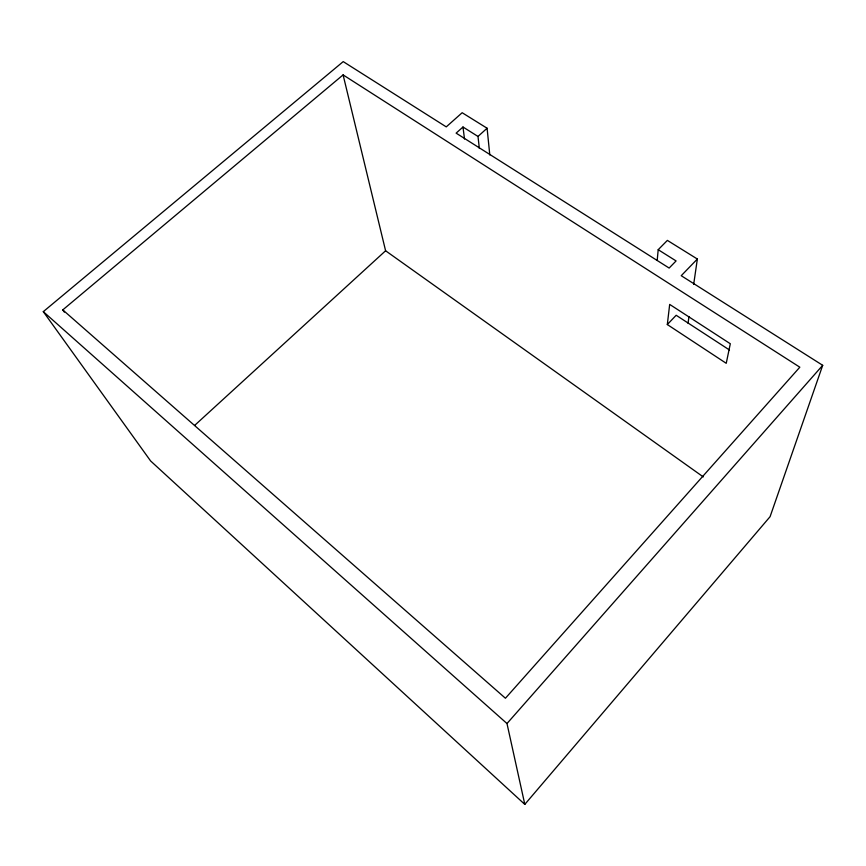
<?xml version="1.0" encoding="UTF-8"?>
<svg xmlns="http://www.w3.org/2000/svg" width="866" height="866" viewBox="0 0 866 866"><rect width="100%" height="100%" fill="white"/><g stroke="black" fill="none" stroke-linecap="round" stroke-linejoin="round"><path stroke-width="1.3" d="M657.186 260.45L658.203 249.7L667.383 240.391L697.357 259.031L693.666 284.438M667.318 324.544L669.678 304.41L730.309 343.748L726.238 363.309L667.318 324.544L676.173 315.267L729.443 349.972M688.037 323.235L689.011 316.545M697.357 259.031L681.228 275.702L822.7 365.311L770.08 516.677L524.807 804.384L150.619 460.961L43.3 311.652L343.217 61.616L446.25 126.88L462.163 112.721L487.093 128.233L489.799 154.971M524.807 804.384L506.989 723.543L822.7 365.311M194.601 425.455L385.597 250.772L343.098 74.898L62.785 309.887L64.333 312.117M479.353 148.497L478 136.449L487.093 128.233M478 136.449L462.985 127.01L456.133 133.137L669.147 268.059L676.086 260.937L658.203 249.7M343.098 74.898L799.827 367.195L505.43 698.245L62.785 309.887M385.597 250.772L703.279 476.906M43.3 311.652L506.989 723.543M462.985 127.01L464.512 139.025"/></g></svg>
